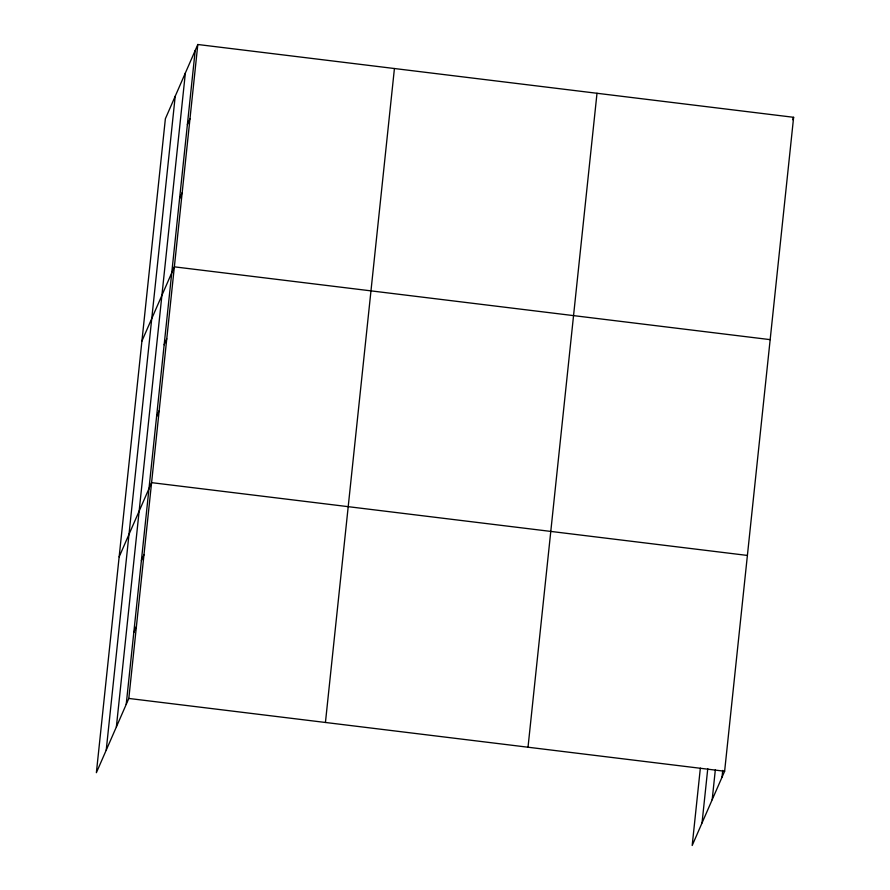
<?xml version="1.0" encoding="UTF-8"?>
<svg xmlns="http://www.w3.org/2000/svg" width="890" height="890" viewBox="0 0 890 890"><rect width="100%" height="100%" fill="white"/><g stroke="black" fill="none" stroke-linecap="round" stroke-linejoin="round"><path stroke-width="1.33" d="M106.222 750.17L175.219 96.22M116.367 726.941L185.365 73.002M126.213 704.402L195.21 50.463M197.814 44.5L165.373 118.759L96.376 772.698L128.816 698.45L197.814 44.5L793.624 117.302L724.627 771.241L692.186 845.5L700.352 768.137M325.44 722.469L394.426 68.519M528.015 747.222L597.001 93.272M702.032 822.961L707.761 768.671M712.178 799.743L715.326 769.883M722.024 777.204L722.736 770.417M187.389 124.578L189.993 118.615M179.569 198.692L182.172 192.73M141.911 341.104L174.362 266.844L770.162 339.635M164.161 344.742L166.764 338.779M156.573 416.676L159.177 410.713M119.149 556.906L151.589 482.647L747.4 555.438M141.399 560.544L144.002 554.581M133.811 632.467L136.415 626.515M792.578 119.683L793.624 117.302M128.816 698.45L724.627 771.241"/></g></svg>
